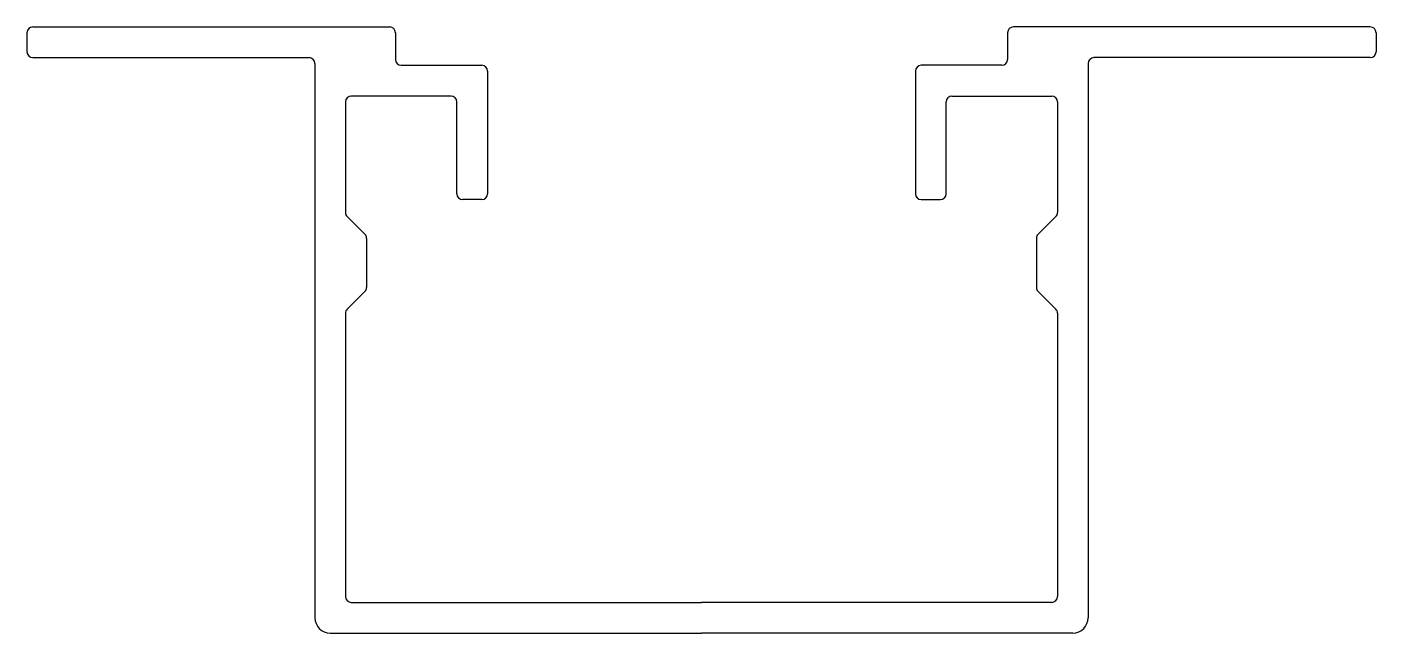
# Model space of a CAD drawing. Extents: x 1350.7 to 1421, y 1996.2 to 2027.8.
import ezdxf

# ---------------------------------------------------------------- set-up
doc = ezdxf.new("R2010")
doc.units = 0
doc.layers.get('0').update_dxf_attribs({"linetype": 'CONTINUOUS'})

msp = doc.modelspace()

# ---------------------------------------------------------------- linework, layer by layer
for p, q in [((1350.731, 2027.494), (1350.731, 2026.494)), ((1351.031, 2027.794), (1369.631, 2027.794)), ((1369.931, 2027.494), (1369.931, 2026.094)), ((1401.831, 2027.494), (1401.831, 2026.094)), ((1420.731, 2027.794), (1402.131, 2027.794)), ((1421.031, 2027.494), (1421.031, 2026.494)), ((1351.031, 2026.194), (1365.431, 2026.194)), ((1420.731, 2026.194), (1406.331, 2026.194)), ((1365.731, 2025.894), (1365.731, 1996.994)), ((1370.231, 2025.794), (1374.431, 2025.794)), ((1374.731, 2025.494), (1374.731, 2019.094)), ((1397.031, 2025.494), (1397.031, 2019.094)), ((1401.531, 2025.794), (1397.331, 2025.794)), ((1406.031, 2025.894), (1406.031, 1996.994)), ((1372.831, 2024.194), (1367.631, 2024.194)), ((1398.931, 2024.194), (1404.131, 2024.194)), ((1367.331, 2023.894), (1367.331, 2018.118)), ((1373.131, 2019.094), (1373.131, 2023.894)), ((1398.631, 2019.094), (1398.631, 2023.894)), ((1404.431, 2023.894), (1404.431, 2018.118)), ((1374.431, 2018.794), (1373.431, 2018.794)), ((1397.331, 2018.794), (1398.331, 2018.794)), ((1367.419, 2017.906), (1368.343, 2016.982)), ((1404.343, 2017.906), (1403.419, 2016.982)), ((1368.431, 2016.77), (1368.431, 2014.218)), ((1403.331, 2016.77), (1403.331, 2014.218)), ((1367.419, 2013.082), (1368.343, 2014.006)), ((1404.343, 2013.082), (1403.419, 2014.006)), ((1367.331, 2012.87), (1367.331, 1998.094)), ((1404.431, 2012.87), (1404.431, 1998.094)), ((1367.631, 1997.794), (1385.881, 1997.794)), ((1404.131, 1997.794), (1385.881, 1997.794)), ((1366.531, 1996.194), (1385.881, 1996.194)), ((1405.231, 1996.194), (1385.881, 1996.194))]:
    msp.add_line(p, q)
for centre, radius, start, end in [((1351.031, 2027.494), 0.3, 90, 180), ((1369.631, 2027.494), 0.3, 0, 90), ((1402.131, 2027.494), 0.3, 90, 180), ((1420.731, 2027.494), 0.3, 0, 90), ((1351.031, 2026.494), 0.3, 180, 270), ((1365.431, 2025.894), 0.3, 0, 90), ((1370.231, 2026.094), 0.3, 180, 270), ((1401.531, 2026.094), 0.3, 270, 0), ((1406.331, 2025.894), 0.3, 90, 180), ((1420.731, 2026.494), 0.3, 270, 0), ((1374.431, 2025.494), 0.3, 0, 90), ((1397.331, 2025.494), 0.3, 90, 180), ((1367.631, 2023.894), 0.3, 90, 180), ((1372.831, 2023.894), 0.3, 0, 90), ((1398.931, 2023.894), 0.3, 90, 180), ((1404.131, 2023.894), 0.3, 0, 90), ((1373.431, 2019.094), 0.3, 180, 270), ((1374.431, 2019.094), 0.3, 270, 0), ((1397.331, 2019.094), 0.3, 180, 270), ((1398.331, 2019.094), 0.3, 270, 0), ((1367.631, 2018.118), 0.3, 180, 225), ((1404.131, 2018.118), 0.3, 315, 360), ((1368.131, 2016.77), 0.3, 0, 45), ((1403.631, 2016.77), 0.3, 135, 180), ((1368.131, 2014.218), 0.3, 315, 360), ((1403.631, 2014.218), 0.3, 180, 225), ((1367.631, 2012.87), 0.3, 135, 180), ((1404.131, 2012.87), 0.3, 0, 45), ((1367.631, 1998.094), 0.3, 180, 270), ((1404.131, 1998.094), 0.3, 270, 0), ((1366.531, 1996.994), 0.8, 180, 270), ((1405.231, 1996.994), 0.8, 270, 360)]:
    msp.add_arc(centre, radius, start, end)

doc.saveas('drawing.dxf')
